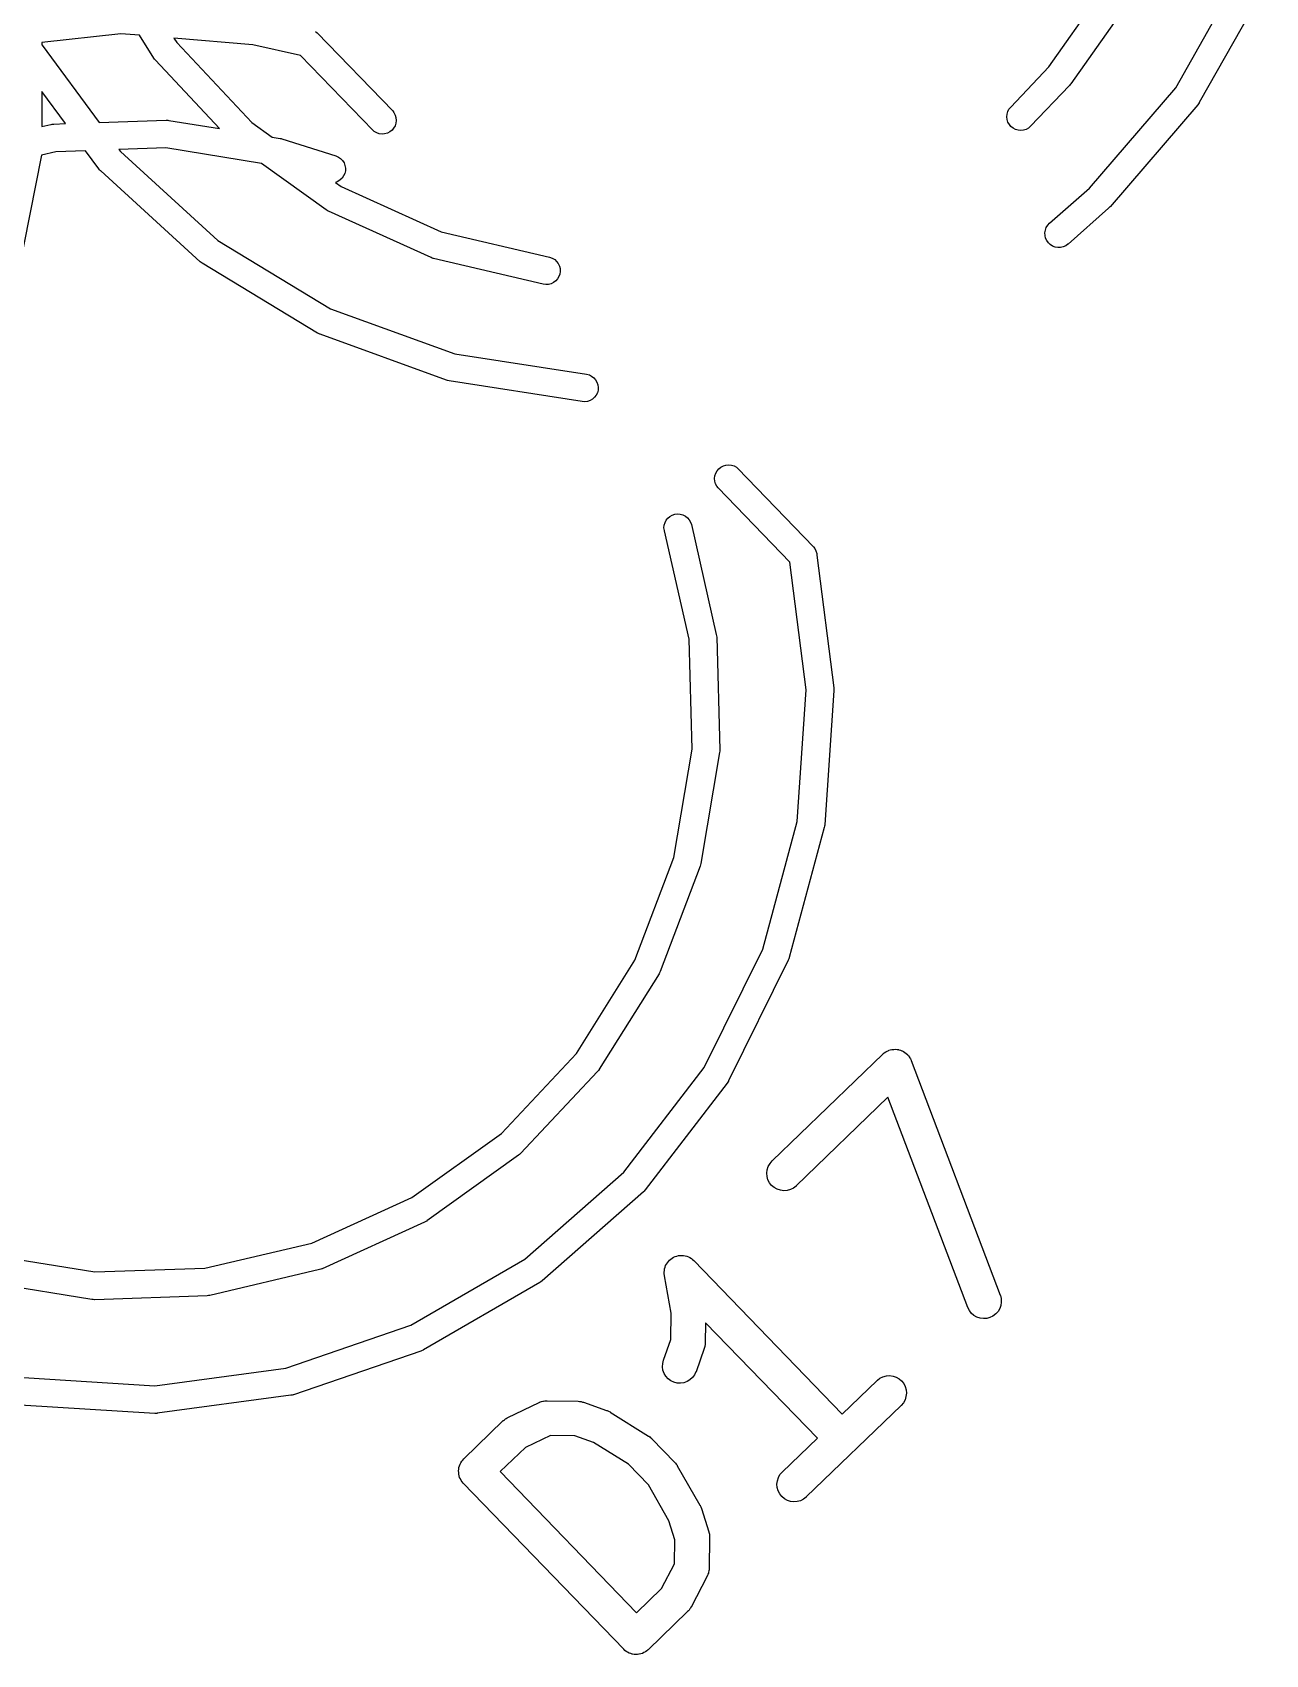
# Model space of a CAD drawing. Extents: x 70.1 to 125.9, y -110.1 to -56.7.
# Drawn here: x 118.65 to 123.99, y -86.82 to -79.79 of the extents above; entities that cross this region are included whole.
import ezdxf

# ---------------------------------------------------------------- set-up
doc = ezdxf.new("R2010")
doc.units = 0
doc.layers.add('BLACK', color=7, linetype='CONTINUOUS')

msp = doc.modelspace()

# ---------------------------------------------------------------- linework, layer by layer
at = {"layer": 'BLACK', "linetype": 'CONTINUOUS'}
for p, q in [((123.05, -79.9413), (123.325, -79.551)), ((123.6, -80.0311), (123.882, -79.5334)), ((123.427, -79.6153), (123.145, -80.014)), ((123.989, -79.5874), (123.702, -80.0953)), ((119.029, -79.7973), (118.687, -79.8357)), ((119.11, -79.8041), (119.029, -79.7973)), ((119.172, -79.903), (119.11, -79.8041)), ((119.601, -79.8452), (119.259, -79.8166)), ((119.259, -79.8166), (119.271, -79.8345)), ((119.873, -79.7874), (119.88, -79.7932)), ((119.88, -79.7932), (120.207, -80.1319)), ((118.687, -79.8357), (118.687, -79.8455)), ((118.687, -79.8455), (118.688, -79.8466)), ((118.688, -79.8466), (118.935, -80.1818)), ((119.175, -79.9073), (119.172, -79.903)), ((119.271, -79.8345), (119.597, -80.1816)), ((119.808, -79.8917), (119.601, -79.8452)), ((120.121, -80.2153), (119.808, -79.8917)), ((119.179, -79.9117), (119.175, -79.9073)), ((119.179, -79.9123), (119.179, -79.9117)), ((119.457, -80.208), (119.179, -79.9123)), ((122.885, -80.115), (123.05, -79.9413)), ((123.14, -80.0208), (122.971, -80.1977)), ((123.142, -80.0177), (123.14, -80.0208)), ((123.145, -80.0147), (123.142, -80.0177)), ((123.145, -80.014), (123.145, -80.0147)), ((123.226, -80.4658), (123.6, -80.0311)), ((118.789, -80.1868), (118.687, -80.0481)), ((118.687, -80.0481), (118.687, -80.1994)), ((123.695, -80.1049), (123.315, -80.5472)), ((123.698, -80.1004), (123.695, -80.1049)), ((123.702, -80.096), (123.698, -80.1004)), ((123.702, -80.0953), (123.702, -80.096)), ((118.935, -80.1818), (119.225, -80.1717)), ((119.225, -80.1717), (119.226, -80.1716)), ((119.226, -80.1716), (119.232, -80.1721)), ((119.232, -80.1721), (119.237, -80.1724)), ((119.237, -80.1724), (119.457, -80.208)), ((119.597, -80.1816), (119.685, -80.245)), ((120.207, -80.1319), (120.212, -80.1388)), ((120.212, -80.1388), (120.218, -80.1494)), ((120.221, -80.1843), (120.217, -80.1955)), ((120.218, -80.1494), (120.221, -80.1607)), ((120.221, -80.1607), (120.222, -80.1725)), ((120.222, -80.1725), (120.221, -80.1843)), ((122.868, -80.1576), (122.869, -80.1459)), ((122.869, -80.1692), (122.868, -80.1576)), ((122.869, -80.1459), (122.872, -80.1347)), ((122.873, -80.1804), (122.869, -80.1692)), ((122.872, -80.1347), (122.877, -80.1242)), ((122.879, -80.1906), (122.873, -80.1804)), ((122.877, -80.1242), (122.885, -80.115)), ((118.687, -80.1994), (118.726, -80.1902)), ((118.726, -80.1902), (118.727, -80.19)), ((118.727, -80.19), (118.732, -80.1894)), ((118.732, -80.1894), (118.738, -80.1886)), ((118.738, -80.1886), (118.789, -80.1868)), ((119.685, -80.245), (119.719, -80.2505)), ((119.719, -80.2505), (119.72, -80.2506)), ((119.72, -80.2506), (119.723, -80.2517)), ((119.723, -80.2517), (119.727, -80.2525)), ((119.727, -80.2525), (119.96, -80.3264)), ((120.127, -80.221), (120.121, -80.2153)), ((120.138, -80.2268), (120.127, -80.221)), ((120.149, -80.2304), (120.138, -80.2268)), ((120.161, -80.2317), (120.149, -80.2304)), ((120.172, -80.2308), (120.161, -80.2317)), ((120.184, -80.2276), (120.172, -80.2308)), ((120.194, -80.2222), (120.184, -80.2276)), ((120.204, -80.2148), (120.194, -80.2222)), ((120.211, -80.2058), (120.204, -80.2148)), ((120.217, -80.1955), (120.211, -80.2058)), ((122.886, -80.1995), (122.879, -80.1906)), ((122.895, -80.2068), (122.886, -80.1995)), ((122.906, -80.2121), (122.895, -80.2068)), ((122.917, -80.2154), (122.906, -80.2121)), ((122.929, -80.2163), (122.917, -80.2154)), ((122.94, -80.215), (122.929, -80.2163)), ((122.952, -80.2115), (122.94, -80.215)), ((122.962, -80.2058), (122.952, -80.2115)), ((122.971, -80.1983), (122.962, -80.2058)), ((122.971, -80.1977), (122.971, -80.1983)), ((118.685, -80.323), (118.584, -80.8338)), ((118.748, -80.3084), (118.685, -80.323)), ((118.876, -80.3039), (118.748, -80.3084)), ((118.934, -80.3827), (118.876, -80.3039)), ((119.224, -80.2918), (119.021, -80.2989)), ((119.021, -80.2989), (119.027, -80.3068)), ((119.027, -80.3068), (119.449, -80.6923)), ((119.638, -80.3589), (119.224, -80.2918)), ((118.937, -80.3867), (118.934, -80.3827)), ((118.941, -80.3909), (118.937, -80.3867)), ((118.942, -80.3914), (118.941, -80.3909)), ((119.373, -80.7849), (118.942, -80.3914)), ((119.919, -80.5598), (119.638, -80.3589)), ((119.96, -80.3264), (119.961, -80.3266)), ((119.961, -80.3266), (119.972, -80.3314)), ((119.972, -80.3314), (119.981, -80.3381)), ((119.981, -80.3381), (119.989, -80.3466)), ((119.989, -80.3466), (119.996, -80.3565)), ((119.996, -80.3565), (120, -80.3674)), ((120.002, -80.3907), (119.999, -80.4021)), ((120, -80.3674), (120.002, -80.379)), ((120.002, -80.379), (120.002, -80.3907)), ((119.969, -80.4369), (119.959, -80.4411)), ((119.959, -80.4411), (119.984, -80.4588)), ((119.979, -80.4306), (119.969, -80.4369)), ((119.988, -80.4224), (119.979, -80.4306)), ((119.984, -80.4588), (120.417, -80.6556)), ((119.994, -80.4128), (119.988, -80.4224)), ((119.999, -80.4021), (119.994, -80.4128)), ((123.053, -80.6185), (123.226, -80.4658)), ((119.923, -80.5625), (119.919, -80.5598)), ((119.928, -80.5653), (119.923, -80.5625)), ((119.929, -80.5657), (119.928, -80.5653)), ((120.373, -80.7673), (119.929, -80.5657)), ((123.309, -80.553), (123.133, -80.7084)), ((123.311, -80.5503), (123.309, -80.553)), ((123.314, -80.5478), (123.311, -80.5503)), ((123.315, -80.5472), (123.314, -80.5478)), ((120.417, -80.6556), (120.887, -80.7657)), ((123.033, -80.6595), (123.035, -80.648)), ((123.034, -80.6712), (123.033, -80.6595)), ((123.036, -80.6826), (123.034, -80.6712)), ((123.035, -80.648), (123.039, -80.637)), ((123.039, -80.637), (123.045, -80.627)), ((123.045, -80.627), (123.053, -80.6185)), ((119.449, -80.6923), (119.938, -80.9884)), ((123.041, -80.6933), (123.036, -80.6826)), ((123.048, -80.7029), (123.041, -80.6933)), ((123.056, -80.7109), (123.048, -80.7029)), ((123.066, -80.7171), (123.056, -80.7109)), ((123.077, -80.7213), (123.066, -80.7171)), ((123.089, -80.7233), (123.077, -80.7213)), ((123.101, -80.723), (123.089, -80.7233)), ((123.112, -80.7204), (123.101, -80.723)), ((123.123, -80.7157), (123.112, -80.7204)), ((123.132, -80.709), (123.123, -80.7157)), ((123.133, -80.7084), (123.132, -80.709)), ((119.377, -80.7881), (119.373, -80.7849)), ((119.381, -80.7914), (119.377, -80.7881)), ((119.382, -80.7919), (119.381, -80.7914)), ((119.881, -81.0941), (119.382, -80.7919)), ((120.378, -80.769), (120.373, -80.7673)), ((120.383, -80.7708), (120.378, -80.769)), ((120.384, -80.771), (120.383, -80.7708)), ((120.859, -80.8825), (120.384, -80.771)), ((120.887, -80.7657), (120.887, -80.7659)), ((120.887, -80.7659), (120.898, -80.7698)), ((120.898, -80.7698), (120.909, -80.7758)), ((120.909, -80.7758), (120.917, -80.7836)), ((120.917, -80.7836), (120.924, -80.793)), ((120.924, -80.793), (120.929, -80.8036)), ((120.929, -80.8036), (120.932, -80.8149)), ((120.932, -80.8149), (120.933, -80.8266)), ((120.871, -80.884), (120.859, -80.8825)), ((120.882, -80.8833), (120.871, -80.884)), ((120.894, -80.8803), (120.882, -80.8833)), ((120.904, -80.8752), (120.894, -80.8803)), ((120.914, -80.8681), (120.904, -80.8752)), ((120.921, -80.8594), (120.914, -80.8681)), ((120.927, -80.8493), (120.921, -80.8594)), ((120.931, -80.8382), (120.927, -80.8493)), ((120.933, -80.8266), (120.931, -80.8382)), ((119.938, -80.9884), (120.476, -81.1839)), ((119.886, -81.0964), (119.881, -81.0941)), ((119.891, -81.0988), (119.886, -81.0964)), ((119.892, -81.0991), (119.891, -81.0988)), ((120.44, -81.2986), (119.892, -81.0991)), ((120.476, -81.1839), (121.046, -81.2721)), ((120.445, -81.3), (120.44, -81.2986)), ((120.451, -81.3014), (120.445, -81.3)), ((120.451, -81.3016), (120.451, -81.3014)), ((121.028, -81.3907), (120.451, -81.3016)), ((121.046, -81.2721), (121.047, -81.2723)), ((121.047, -81.2723), (121.059, -81.2753)), ((121.059, -81.2753), (121.069, -81.2806)), ((121.069, -81.2806), (121.078, -81.2877)), ((121.078, -81.2877), (121.086, -81.2965)), ((121.086, -81.2965), (121.092, -81.3066)), ((121.092, -81.3066), (121.096, -81.3177)), ((121.081, -81.3722), (121.073, -81.38)), ((121.088, -81.3629), (121.081, -81.3722)), ((121.094, -81.3523), (121.088, -81.3629)), ((121.097, -81.341), (121.094, -81.3523)), ((121.096, -81.3177), (121.097, -81.3293)), ((121.097, -81.3293), (121.097, -81.341)), ((121.04, -81.3914), (121.028, -81.3907)), ((121.051, -81.3898), (121.04, -81.3914)), ((121.063, -81.3859), (121.051, -81.3898)), ((121.073, -81.38), (121.063, -81.3859)), ((121.602, -81.7242), (121.603, -81.7124)), ((121.603, -81.736), (121.602, -81.7242)), ((121.603, -81.7124), (121.607, -81.7012)), ((121.607, -81.7012), (121.613, -81.6909)), ((121.613, -81.6909), (121.62, -81.6819)), ((121.62, -81.6819), (121.629, -81.6745)), ((121.629, -81.6745), (121.64, -81.6691)), ((121.64, -81.6691), (121.651, -81.6659)), ((121.651, -81.6659), (121.663, -81.665)), ((121.663, -81.665), (121.675, -81.6663)), ((121.675, -81.6663), (121.686, -81.6699)), ((121.686, -81.6699), (121.696, -81.6757)), ((121.696, -81.6757), (121.703, -81.6814)), ((121.703, -81.6814), (122.03, -82.0202)), ((121.606, -81.7473), (121.603, -81.736)), ((121.611, -81.7579), (121.606, -81.7473)), ((121.617, -81.7648), (121.611, -81.7579)), ((121.928, -82.087), (121.617, -81.7648)), ((121.382, -81.9382), (121.383, -81.9265)), ((121.384, -81.9498), (121.382, -81.9382)), ((121.383, -81.9265), (121.387, -81.9152)), ((121.387, -81.9152), (121.392, -81.9048)), ((121.392, -81.9048), (121.399, -81.8957)), ((121.399, -81.8957), (121.408, -81.8881)), ((121.408, -81.8881), (121.418, -81.8823)), ((121.418, -81.8823), (121.43, -81.8787)), ((121.43, -81.8787), (121.441, -81.8773)), ((121.441, -81.8773), (121.453, -81.8782)), ((121.453, -81.8782), (121.464, -81.8814)), ((121.464, -81.8814), (121.475, -81.8867)), ((121.475, -81.8867), (121.484, -81.8939)), ((121.484, -81.8939), (121.491, -81.9027)), ((121.491, -81.9027), (121.497, -81.9129)), ((121.497, -81.9129), (121.501, -81.924)), ((121.501, -81.924), (121.609, -82.3998)), ((121.384, -81.9506), (121.384, -81.9498)), ((121.491, -82.4207), (121.384, -81.9506)), ((122.03, -82.0202), (122.036, -82.0271)), ((122.036, -82.0271), (122.041, -82.0376)), ((122.041, -82.0376), (122.044, -82.049)), ((122.044, -82.049), (122.045, -82.0556)), ((122.045, -82.0556), (122.119, -82.6308)), ((121.999, -82.6402), (121.928, -82.087)), ((121.504, -82.8966), (121.491, -82.4207)), ((121.609, -82.3998), (121.609, -82.4006)), ((121.609, -82.4006), (121.61, -82.4061)), ((121.61, -82.4061), (121.611, -82.4114)), ((121.611, -82.4114), (121.624, -82.8991)), ((121.96, -83.2107), (121.999, -82.6402)), ((122.119, -82.6425), (122.079, -83.2247)), ((122.119, -82.6308), (122.119, -82.6317)), ((122.119, -82.6317), (122.119, -82.6371)), ((122.119, -82.6371), (122.119, -82.6425)), ((121.425, -83.3661), (121.504, -82.8966)), ((121.623, -82.9108), (121.542, -83.3919)), ((121.624, -82.9054), (121.623, -82.9108)), ((121.624, -82.8991), (121.624, -82.9)), ((121.624, -82.9), (121.624, -82.9054)), ((121.811, -83.7627), (121.96, -83.2107)), ((122.077, -83.2363), (121.925, -83.7996)), ((122.078, -83.2309), (122.077, -83.2363)), ((122.079, -83.2255), (122.078, -83.2309)), ((122.079, -83.2247), (122.079, -83.2255)), ((121.256, -83.8113), (121.425, -83.3661)), ((121.539, -83.4032), (121.366, -83.8594)), ((121.54, -83.398), (121.539, -83.4032)), ((121.542, -83.3927), (121.54, -83.398)), ((121.542, -83.3919), (121.542, -83.3927)), ((121.557, -84.2752), (121.811, -83.7627)), ((121.003, -84.2151), (121.256, -83.8113)), ((121.921, -83.8106), (121.662, -84.3337)), ((121.923, -83.8055), (121.921, -83.8106)), ((121.925, -83.8004), (121.923, -83.8055)), ((121.925, -83.7996), (121.925, -83.8004)), ((121.361, -83.8698), (121.102, -84.2836)), ((121.363, -83.865), (121.361, -83.8698)), ((121.366, -83.8601), (121.363, -83.865)), ((121.366, -83.8594), (121.366, -83.8601)), ((120.678, -84.5622), (121.003, -84.2151)), ((121.851, -84.6808), (122.331, -84.2177)), ((122.331, -84.217), (122.332, -84.2168)), ((122.331, -84.2177), (122.331, -84.217)), ((122.332, -84.2166), (122.337, -84.2124)), ((122.332, -84.2168), (122.332, -84.2166)), ((122.337, -84.2124), (122.343, -84.2081)), ((122.343, -84.2078), (122.35, -84.2047)), ((122.343, -84.2079), (122.343, -84.2078)), ((122.343, -84.2081), (122.343, -84.2079)), ((122.35, -84.2047), (122.356, -84.2016)), ((122.356, -84.2015), (122.357, -84.2014)), ((122.356, -84.2016), (122.356, -84.2015)), ((122.357, -84.2014), (122.363, -84.1996)), ((122.363, -84.1996), (122.37, -84.1977)), ((122.37, -84.1977), (122.371, -84.1977)), ((122.371, -84.1976), (122.378, -84.1972)), ((122.371, -84.1977), (122.371, -84.1976)), ((122.378, -84.1972), (122.385, -84.1967)), ((122.385, -84.1967), (122.385, -84.1967)), ((122.385, -84.1967), (122.393, -84.1977)), ((122.385, -84.1967), (122.385, -84.1967)), ((122.393, -84.1977), (122.399, -84.1985)), ((122.399, -84.1985), (122.4, -84.1986)), ((122.4, -84.1986), (122.4, -84.1986)), ((122.4, -84.1986), (122.407, -84.201)), ((122.407, -84.201), (122.413, -84.2032)), ((122.413, -84.2032), (122.414, -84.2033)), ((122.414, -84.2033), (122.414, -84.2034)), ((122.414, -84.2034), (122.42, -84.2069)), ((122.42, -84.2069), (122.426, -84.2104)), ((122.426, -84.2104), (122.426, -84.2106)), ((122.426, -84.2106), (122.426, -84.2107)), ((122.426, -84.2107), (122.432, -84.2153)), ((122.432, -84.2153), (122.437, -84.2199)), ((122.437, -84.2199), (122.437, -84.2201)), ((122.437, -84.2201), (122.437, -84.2203)), ((122.437, -84.2203), (122.442, -84.226)), ((122.442, -84.226), (122.446, -84.2315)), ((122.446, -84.2315), (122.446, -84.2317)), ((122.446, -84.2317), (122.446, -84.2319)), ((122.446, -84.2319), (122.45, -84.2384)), ((122.45, -84.2384), (122.453, -84.2445)), ((122.453, -84.2445), (122.453, -84.2448)), ((122.453, -84.2448), (122.453, -84.245)), ((122.453, -84.245), (122.839, -85.2621)), ((121.095, -84.2929), (120.761, -84.6486)), ((121.098, -84.2886), (121.095, -84.2929)), ((121.102, -84.2843), (121.098, -84.2886)), ((121.102, -84.2836), (121.102, -84.2843)), ((121.209, -84.7288), (121.557, -84.2752)), ((121.656, -84.3436), (121.301, -84.8065)), ((121.659, -84.339), (121.656, -84.3436)), ((121.662, -84.3344), (121.659, -84.339)), ((121.662, -84.3337), (121.662, -84.3344)), ((122.353, -84.4046), (121.955, -84.7887)), ((122.699, -85.3154), (122.353, -84.4046)), ((120.29, -84.8394), (120.678, -84.5622)), ((120.752, -84.6563), (120.355, -84.9404)), ((120.756, -84.6528), (120.752, -84.6563)), ((120.76, -84.6492), (120.756, -84.6528)), ((120.761, -84.6486), (120.76, -84.6492)), ((121.842, -84.692), (121.851, -84.6808)), ((120.78, -85.1061), (121.209, -84.7288)), ((121.828, -84.7332), (121.83, -84.7187)), ((121.829, -84.7478), (121.828, -84.7332)), ((121.833, -84.7619), (121.829, -84.7478)), ((121.83, -84.7187), (121.834, -84.7047)), ((121.834, -84.7047), (121.842, -84.692)), ((121.293, -84.8151), (120.854, -85.2002)), ((121.296, -84.8111), (121.293, -84.8151)), ((121.3, -84.8072), (121.296, -84.8111)), ((121.301, -84.8065), (121.3, -84.8072)), ((121.84, -84.775), (121.833, -84.7619)), ((121.849, -84.7865), (121.84, -84.775)), ((121.86, -84.7961), (121.849, -84.7865)), ((121.873, -84.8033), (121.86, -84.7961)), ((121.887, -84.8079), (121.873, -84.8033)), ((121.901, -84.8097), (121.887, -84.8079)), ((121.916, -84.8087), (121.901, -84.8097)), ((121.93, -84.8049), (121.916, -84.8087)), ((121.943, -84.7984), (121.93, -84.8049)), ((121.955, -84.7894), (121.943, -84.7984)), ((121.955, -84.7887), (121.955, -84.7894)), ((119.857, -85.0362), (120.29, -84.8394)), ((120.345, -84.9463), (119.901, -85.1479)), ((120.35, -84.9435), (120.345, -84.9463)), ((120.355, -84.9409), (120.35, -84.9435)), ((120.355, -84.9404), (120.355, -84.9409)), ((118.446, -85.0853), (118.917, -85.1616)), ((119.393, -85.1449), (119.857, -85.0362)), ((121.412, -85.106), (121.418, -85.1015)), ((121.418, -85.1014), (121.424, -85.0982)), ((121.418, -85.1015), (121.418, -85.1014)), ((121.418, -85.1014), (121.418, -85.1014)), ((121.424, -85.0982), (121.431, -85.0949)), ((121.431, -85.0948), (121.438, -85.0929)), ((121.431, -85.0949), (121.431, -85.0948)), ((121.431, -85.0949), (121.431, -85.0949)), ((121.438, -85.0929), (121.445, -85.0909)), ((121.445, -85.0909), (121.452, -85.0904)), ((121.445, -85.0909), (121.445, -85.0909)), ((121.445, -85.0909), (121.445, -85.0909)), ((121.452, -85.0904), (121.459, -85.0898)), ((121.459, -85.0898), (121.46, -85.0898)), ((121.46, -85.0898), (121.46, -85.0898)), ((121.46, -85.0898), (121.467, -85.0907)), ((121.467, -85.0907), (121.474, -85.0915)), ((121.474, -85.0915), (121.474, -85.0916)), ((121.474, -85.0916), (121.474, -85.0916)), ((121.474, -85.0916), (121.481, -85.0939)), ((121.481, -85.0939), (121.488, -85.0961)), ((121.488, -85.0961), (121.488, -85.0961)), ((121.488, -85.0961), (121.488, -85.0961)), ((121.488, -85.0961), (121.494, -85.0996)), ((121.494, -85.0996), (121.501, -85.1032)), ((121.501, -85.1032), (121.501, -85.1033)), ((121.501, -85.1033), (121.501, -85.1033)), ((121.501, -85.1033), (121.506, -85.1079)), ((118.917, -85.1616), (119.393, -85.1449)), ((119.89, -85.1516), (119.415, -85.2631)), ((119.895, -85.1499), (119.89, -85.1516)), ((119.9, -85.1482), (119.895, -85.1499)), ((119.901, -85.1479), (119.9, -85.1482)), ((120.285, -85.3928), (120.78, -85.1061)), ((121.383, -85.1626), (121.384, -85.1554)), ((121.383, -85.1627), (121.383, -85.1626)), ((121.383, -85.1626), (121.383, -85.1626)), ((121.383, -85.17), (121.383, -85.1627)), ((121.384, -85.1772), (121.383, -85.17)), ((121.384, -85.1554), (121.385, -85.1482)), ((121.385, -85.1481), (121.387, -85.1409)), ((121.385, -85.1482), (121.385, -85.1481)), ((121.385, -85.1481), (121.385, -85.1481)), ((121.387, -85.1409), (121.389, -85.1343)), ((121.389, -85.1342), (121.393, -85.1277)), ((121.389, -85.1343), (121.389, -85.1342)), ((121.389, -85.1342), (121.389, -85.1342)), ((121.393, -85.1277), (121.397, -85.1216)), ((121.397, -85.1215), (121.402, -85.1158)), ((121.397, -85.1216), (121.397, -85.1215)), ((121.397, -85.1215), (121.397, -85.1215)), ((121.402, -85.1158), (121.406, -85.1105)), ((121.406, -85.1104), (121.412, -85.106)), ((121.406, -85.1105), (121.406, -85.1104)), ((121.406, -85.1104), (121.406, -85.1104)), ((121.506, -85.1079), (121.512, -85.1127)), ((121.512, -85.1127), (122.154, -85.7781)), ((118.904, -85.281), (118.422, -85.203)), ((120.845, -85.207), (120.34, -85.4996)), ((120.849, -85.2038), (120.845, -85.207)), ((120.854, -85.2007), (120.849, -85.2038)), ((120.854, -85.2002), (120.854, -85.2007)), ((121.384, -85.1782), (121.384, -85.1772)), ((121.414, -85.3398), (121.384, -85.1782)), ((118.909, -85.2813), (118.904, -85.281)), ((118.915, -85.2817), (118.909, -85.2813)), ((118.916, -85.2817), (118.915, -85.2817)), ((119.403, -85.2646), (118.916, -85.2817)), ((119.409, -85.2639), (119.403, -85.2646)), ((119.414, -85.2633), (119.409, -85.2639)), ((119.415, -85.2631), (119.414, -85.2633)), ((119.415, -85.2631), (119.415, -85.2631)), ((119.415, -85.2631), (119.415, -85.2631)), ((122.842, -85.3063), (122.837, -85.3202)), ((122.839, -85.2621), (122.84, -85.2631)), ((122.84, -85.2631), (122.843, -85.2772)), ((122.844, -85.2919), (122.842, -85.3063)), ((122.843, -85.2772), (122.844, -85.2919)), ((121.412, -85.4549), (121.414, -85.3398)), ((121.563, -85.3814), (121.561, -85.4697)), ((122.047, -85.8823), (121.563, -85.3814)), ((122.706, -85.3285), (122.699, -85.3154)), ((122.714, -85.3401), (122.706, -85.3285)), ((122.725, -85.3497), (122.714, -85.3401)), ((122.738, -85.357), (122.725, -85.3497)), ((122.752, -85.3617), (122.738, -85.357)), ((122.767, -85.3637), (122.752, -85.3617)), ((122.781, -85.3628), (122.767, -85.3637)), ((122.795, -85.359), (122.781, -85.3628)), ((122.808, -85.3526), (122.795, -85.359)), ((122.82, -85.3437), (122.808, -85.3526)), ((122.83, -85.3328), (122.82, -85.3437)), ((122.837, -85.3202), (122.83, -85.3328)), ((119.744, -85.5779), (120.285, -85.3928)), ((121.38, -85.5438), (121.412, -85.4549)), ((120.329, -85.5044), (119.777, -85.6934)), ((120.334, -85.5022), (120.329, -85.5044)), ((120.339, -85.5), (120.334, -85.5022)), ((120.34, -85.4996), (120.339, -85.5)), ((121.557, -85.4933), (121.522, -85.5938)), ((121.558, -85.4892), (121.557, -85.4933)), ((121.559, -85.4853), (121.558, -85.4892)), ((121.56, -85.4822), (121.559, -85.4853)), ((121.561, -85.4791), (121.56, -85.4822)), ((121.561, -85.4697), (121.561, -85.4707)), ((121.561, -85.4707), (121.561, -85.4749)), ((121.561, -85.4749), (121.561, -85.4791)), ((119.177, -85.6544), (119.744, -85.5779)), ((121.376, -85.5727), (121.377, -85.5581)), ((121.378, -85.5872), (121.376, -85.5727)), ((121.377, -85.5581), (121.38, -85.5438)), ((121.383, -85.6009), (121.378, -85.5872)), ((121.521, -85.5947), (121.515, -85.6079)), ((121.522, -85.5938), (121.521, -85.5947)), ((118.607, -85.6194), (119.177, -85.6544)), ((121.391, -85.6135), (121.383, -85.6009)), ((121.4, -85.6243), (121.391, -85.6135)), ((121.412, -85.6331), (121.4, -85.6243)), ((121.425, -85.6393), (121.412, -85.6331)), ((121.44, -85.6429), (121.425, -85.6393)), ((121.454, -85.6437), (121.44, -85.6429)), ((121.469, -85.6416), (121.454, -85.6437)), ((121.483, -85.6368), (121.469, -85.6416)), ((121.495, -85.6293), (121.483, -85.6368)), ((121.506, -85.6196), (121.495, -85.6293)), ((121.515, -85.6079), (121.506, -85.6196)), ((122.154, -85.7781), (122.306, -85.6317)), ((122.306, -85.6317), (122.307, -85.631)), ((122.307, -85.631), (122.318, -85.6221)), ((122.318, -85.6221), (122.331, -85.6156)), ((122.331, -85.6156), (122.346, -85.6117)), ((122.346, -85.6117), (122.36, -85.6107)), ((122.36, -85.6107), (122.375, -85.6125)), ((122.375, -85.6125), (122.389, -85.6171)), ((122.389, -85.6171), (122.401, -85.6244)), ((122.401, -85.6244), (122.412, -85.6339)), ((122.412, -85.6339), (122.421, -85.6455)), ((122.421, -85.6455), (122.428, -85.6585)), ((122.428, -85.6585), (122.432, -85.6726)), ((119.766, -85.696), (119.187, -85.7741)), ((119.771, -85.6948), (119.766, -85.696)), ((119.776, -85.6936), (119.771, -85.6948)), ((119.777, -85.6934), (119.776, -85.6936)), ((119.777, -85.6934), (119.777, -85.6934)), ((120.706, -85.7918), (120.842, -85.7268)), ((120.842, -85.7268), (120.843, -85.7264)), ((120.843, -85.7264), (120.845, -85.7256)), ((120.845, -85.7256), (120.847, -85.7246)), ((120.847, -85.7246), (120.852, -85.7232)), ((120.852, -85.7232), (120.857, -85.7216)), ((120.857, -85.7216), (120.859, -85.7213)), ((120.859, -85.7213), (120.861, -85.7207)), ((120.861, -85.7207), (120.866, -85.7202)), ((120.866, -85.7202), (120.871, -85.7195)), ((120.871, -85.7195), (120.874, -85.7197)), ((120.874, -85.7197), (120.876, -85.7195)), ((120.876, -85.7195), (121.01, -85.7218)), ((121.01, -85.7218), (121.011, -85.7219)), ((121.011, -85.7219), (121.016, -85.7224)), ((121.016, -85.7224), (121.02, -85.7226)), ((121.02, -85.7226), (121.023, -85.7233)), ((121.023, -85.7233), (121.026, -85.7237)), ((121.026, -85.7237), (121.03, -85.7251)), ((121.03, -85.7251), (121.034, -85.7261)), ((121.034, -85.7261), (121.134, -85.7615)), ((122.42, -85.7285), (122.41, -85.7396)), ((122.427, -85.7157), (122.42, -85.7285)), ((122.431, -85.7018), (122.427, -85.7157)), ((122.433, -85.6872), (122.431, -85.7018)), ((122.432, -85.6726), (122.433, -85.6872)), ((119.176, -85.7746), (118.593, -85.7389)), ((119.181, -85.7744), (119.176, -85.7746)), ((119.187, -85.7743), (119.181, -85.7744)), ((119.187, -85.7741), (119.187, -85.7743)), ((120.515, -85.9709), (120.686, -85.8055)), ((120.686, -85.8055), (120.687, -85.8048)), ((120.687, -85.8048), (120.691, -85.8022)), ((120.691, -85.8022), (120.694, -85.7994)), ((120.694, -85.7994), (120.696, -85.7978)), ((120.696, -85.7978), (120.699, -85.7959)), ((120.699, -85.7959), (120.703, -85.794)), ((120.703, -85.794), (120.706, -85.7918)), ((121.134, -85.7615), (121.135, -85.7619)), ((121.135, -85.7619), (121.136, -85.762)), ((121.136, -85.762), (121.136, -85.7621)), ((121.136, -85.7621), (121.142, -85.7652)), ((121.142, -85.7652), (121.149, -85.7683)), ((121.149, -85.7683), (121.149, -85.7685)), ((121.149, -85.7685), (121.149, -85.7686)), ((121.149, -85.7686), (121.316, -85.8726)), ((122.41, -85.7396), (121.999, -86.1366)), ((120.891, -85.8698), (120.782, -85.9219)), ((120.996, -85.8716), (120.891, -85.8698)), ((121.077, -85.9002), (120.996, -85.8716)), ((121.316, -85.8726), (121.317, -85.8731)), ((121.317, -85.8731), (121.318, -85.874)), ((121.318, -85.874), (121.319, -85.8746)), ((121.319, -85.8746), (121.323, -85.8785)), ((120.782, -85.9219), (120.673, -86.0267)), ((121.229, -85.9949), (121.077, -85.9002)), ((121.323, -85.8785), (121.328, -85.8822)), ((121.328, -85.8822), (121.329, -85.8832)), ((121.329, -85.8832), (121.33, -85.8841)), ((121.33, -85.8841), (121.429, -85.9869)), ((121.895, -86.0287), (122.047, -85.8823)), ((120.492, -86.0228), (120.493, -86.0158)), ((120.493, -86.0158), (120.494, -86.0087)), ((120.494, -86.0082), (120.496, -86.0015)), ((120.494, -86.0085), (120.494, -86.0082)), ((120.494, -86.0087), (120.494, -86.0085)), ((120.496, -86.0015), (120.499, -85.9948)), ((120.499, -85.9943), (120.502, -85.9882)), ((120.499, -85.9946), (120.499, -85.9943)), ((120.499, -85.9948), (120.499, -85.9946)), ((120.502, -85.9882), (120.506, -85.982)), ((120.506, -85.9816), (120.511, -85.9764)), ((120.506, -85.9818), (120.506, -85.9816)), ((120.506, -85.982), (120.506, -85.9818)), ((120.511, -85.9764), (120.515, -85.9709)), ((121.315, -86.0844), (121.229, -85.9949)), ((121.429, -85.9869), (121.43, -85.9876)), ((121.43, -85.9876), (121.431, -85.9887)), ((121.431, -85.9887), (121.432, -85.9896)), ((121.432, -85.9896), (121.435, -85.9945)), ((121.435, -85.9945), (121.439, -85.9992)), ((121.439, -85.9992), (121.439, -86.0004)), ((121.439, -86.0004), (121.44, -86.0015)), ((121.44, -86.0015), (121.538, -86.1716)), ((120.492, -86.023), (120.492, -86.0228)), ((120.492, -86.0233), (120.492, -86.023)), ((120.493, -86.0303), (120.492, -86.0233)), ((120.493, -86.0374), (120.493, -86.0303)), ((120.493, -86.0376), (120.493, -86.0374)), ((120.493, -86.0379), (120.493, -86.0376)), ((120.495, -86.0447), (120.493, -86.0379)), ((120.497, -86.0515), (120.495, -86.0447)), ((120.497, -86.0517), (120.497, -86.0515)), ((120.497, -86.052), (120.497, -86.0517)), ((120.501, -86.0584), (120.497, -86.052)), ((120.504, -86.0646), (120.501, -86.0584)), ((120.504, -86.0648), (120.504, -86.0646)), ((120.504, -86.065), (120.504, -86.0648)), ((120.508, -86.0706), (120.504, -86.065)), ((120.513, -86.0762), (120.508, -86.0706)), ((120.513, -86.0766), (120.513, -86.0762)), ((120.513, -86.0769), (120.513, -86.0766)), ((120.513, -86.0766), (120.513, -86.0766)), ((120.513, -86.0766), (120.513, -86.0766)), ((121.208, -86.7963), (120.513, -86.0769)), ((120.673, -86.0267), (121.264, -86.6381)), ((121.404, -86.2394), (121.315, -86.0844)), ((121.872, -86.081), (121.874, -86.0665)), ((121.873, -86.0956), (121.872, -86.081)), ((121.874, -86.0665), (121.878, -86.0526)), ((121.878, -86.0526), (121.885, -86.0398)), ((121.885, -86.0398), (121.895, -86.0287)), ((121.877, -86.1097), (121.873, -86.0956)), ((121.884, -86.1228), (121.877, -86.1097)), ((121.893, -86.1343), (121.884, -86.1228)), ((121.904, -86.1439), (121.893, -86.1343)), ((121.917, -86.1511), (121.904, -86.1439)), ((121.93, -86.1557), (121.917, -86.1511)), ((121.945, -86.1576), (121.93, -86.1557)), ((121.96, -86.1566), (121.945, -86.1576)), ((121.974, -86.1527), (121.96, -86.1566)), ((121.987, -86.1462), (121.974, -86.1527)), ((121.998, -86.1373), (121.987, -86.1462)), ((121.999, -86.1366), (121.998, -86.1373)), ((121.538, -86.1716), (121.539, -86.1725)), ((121.539, -86.1725), (121.539, -86.1728)), ((121.539, -86.1728), (121.539, -86.1731)), ((121.539, -86.1731), (121.542, -86.1796)), ((121.542, -86.1796), (121.545, -86.1859)), ((121.545, -86.1859), (121.545, -86.1863)), ((121.545, -86.1863), (121.545, -86.1866)), ((121.545, -86.1866), (121.577, -86.2882)), ((121.43, -86.3215), (121.404, -86.2394)), ((121.577, -86.2882), (121.577, -86.2892)), ((121.577, -86.2892), (121.578, -86.2933)), ((121.578, -86.2933), (121.579, -86.2974)), ((121.579, -86.2974), (121.579, -86.3005)), ((121.428, -86.4263), (121.43, -86.3215)), ((121.58, -86.3119), (121.578, -86.4466)), ((121.579, -86.3005), (121.58, -86.3035)), ((121.58, -86.3035), (121.58, -86.3077)), ((121.58, -86.3077), (121.58, -86.3119)), ((121.372, -86.5333), (121.428, -86.4263)), ((121.569, -86.48), (121.5, -86.6135)), ((121.57, -86.478), (121.569, -86.48)), ((121.571, -86.4761), (121.57, -86.478)), ((121.573, -86.4712), (121.571, -86.4761)), ((121.575, -86.4664), (121.573, -86.4712)), ((121.576, -86.4622), (121.575, -86.4643)), ((121.575, -86.4643), (121.575, -86.4664)), ((121.577, -86.4571), (121.576, -86.4622)), ((121.578, -86.4521), (121.577, -86.4571)), ((121.578, -86.4466), (121.578, -86.4477)), ((121.578, -86.4477), (121.578, -86.4498)), ((121.578, -86.4498), (121.578, -86.4521)), ((121.264, -86.6381), (121.372, -86.5333)), ((121.485, -86.6327), (121.314, -86.7981)), ((121.488, -86.6295), (121.485, -86.6327)), ((121.491, -86.6266), (121.488, -86.6295)), ((121.493, -86.624), (121.491, -86.6266)), ((121.495, -86.6216), (121.493, -86.624)), ((121.497, -86.6179), (121.495, -86.6216)), ((121.499, -86.6144), (121.497, -86.6179)), ((121.5, -86.6135), (121.499, -86.6144)), ((121.213, -86.8009), (121.208, -86.7963)), ((121.219, -86.8055), (121.213, -86.8009)), ((121.219, -86.8056), (121.219, -86.8055)), ((121.219, -86.8058), (121.219, -86.8056)), ((121.225, -86.8092), (121.219, -86.8058)), ((121.231, -86.8127), (121.225, -86.8092)), ((121.232, -86.8128), (121.231, -86.8127)), ((121.232, -86.8129), (121.232, -86.8128)), ((121.239, -86.8151), (121.232, -86.8129)), ((121.245, -86.8173), (121.239, -86.8151)), ((121.246, -86.8174), (121.245, -86.8173)), ((121.253, -86.8183), (121.246, -86.8174)), ((121.246, -86.8174), (121.246, -86.8174)), ((121.26, -86.8192), (121.253, -86.8183)), ((121.267, -86.8186), (121.26, -86.8192)), ((121.26, -86.8192), (121.26, -86.8191)), ((121.26, -86.8191), (121.26, -86.8192)), ((121.274, -86.8181), (121.267, -86.8186)), ((121.275, -86.8181), (121.274, -86.8181)), ((121.282, -86.8161), (121.275, -86.8181)), ((121.275, -86.8181), (121.275, -86.8181)), ((121.289, -86.8143), (121.282, -86.8161)), ((121.295, -86.8109), (121.289, -86.8141)), ((121.289, -86.8141), (121.289, -86.8142)), ((121.289, -86.8142), (121.289, -86.8143)), ((121.302, -86.8078), (121.295, -86.8109)), ((121.308, -86.8032), (121.302, -86.8075)), ((121.302, -86.8075), (121.302, -86.8076)), ((121.302, -86.8076), (121.302, -86.8078)), ((121.313, -86.7989), (121.308, -86.8032)), ((121.314, -86.7985), (121.313, -86.7989)), ((121.314, -86.7981), (121.314, -86.7985)), ((121.314, -86.7985), (121.314, -86.7985)), ((121.314, -86.7985), (121.314, -86.7985))]:
    msp.add_line(p, q, dxfattribs=at)

doc.saveas('drawing.dxf')
